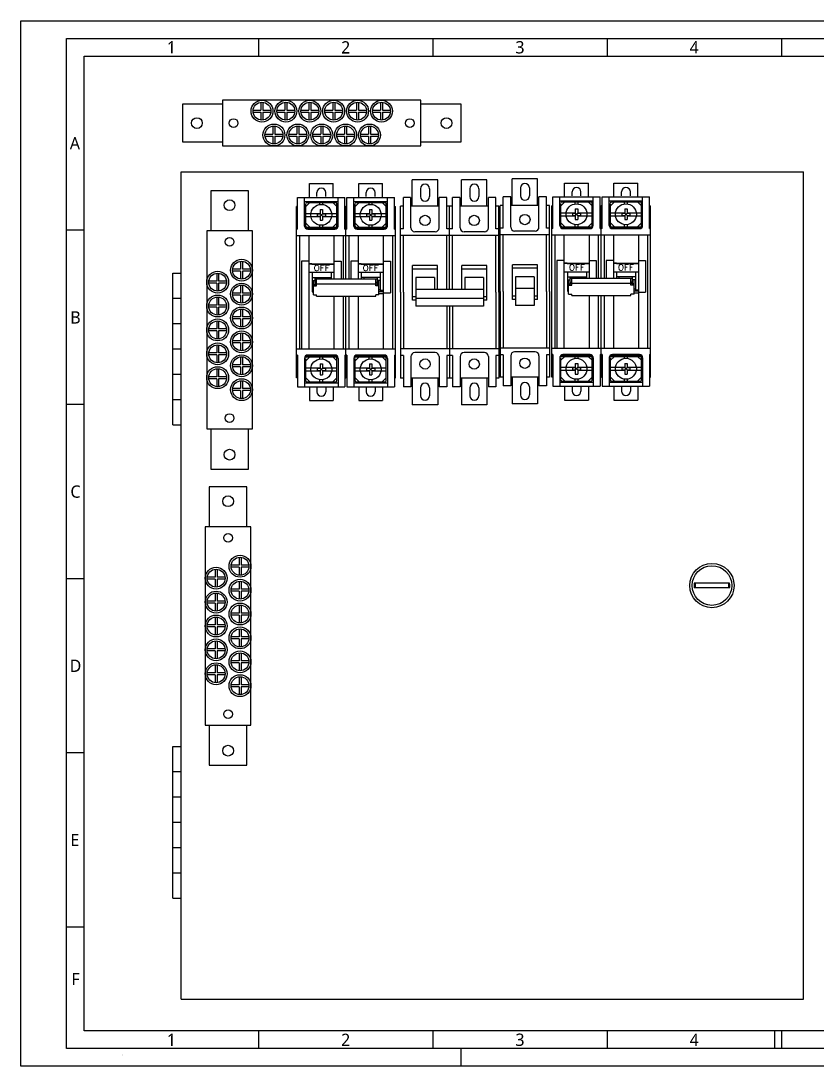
# Model space of a CAD drawing. Header units: millimetres. Extents: x -32 to 711, y -507 to 18.
# Drawn here: x -32 to 368, y -507 to 18 of the extents above; entities that cross this region are included whole.
import ezdxf
from ezdxf.enums import TextEntityAlignment as Align

# ---------------------------------------------------------------- set-up
doc = ezdxf.new("R2010")
doc.units = ezdxf.units.MM
doc.header["$LTSCALE"] = 6
for name, color, linetype in [('035', 5, 'Continuous'), ('2', 2, 'Continuous'), ('3', 3, 'Continuous'), ('4', 4, 'Continuous'), ('6', 6, 'Continuous'), ('PSYMS', 7, 'Continuous'), ('WIRENO', 72, 'Continuous')]:
    doc.layers.add(name, color=color, linetype=linetype)
doc.styles.add('ISO Proportional', font='Microsoft JhengHei.ttf')
doc.styles.add('LMP', font='complex', dxfattribs={"bigfont": 'lmp'})
doc.styles.get("Standard").update_dxf_attribs({"font": 'Microsoft JhengHei.ttf'})
doc.styles.add('WD', font='Microsoft JhengHei.ttf')

# ---------------------------------------------------------------- blocks, each defined once
blk = doc.blocks.new('WD_WNV')
at = {"linetype": 'Continuous', "style": 'WD', "width": 0.8}
blk.add_attdef('WIRENO', text='', height=0.125, dxfattribs=at).set_placement((-0.05, 0), align=Align.MIDDLE_RIGHT)
at = {"style": 'WD', "flags": 1}
for tag, p in [('W01USER', (-0.06, 0.09)), ('W02USER', (-0.06, 0.09)), ('W04USER', (-0.06, 0.07)), ('W03USER', (-0.06, 0.08)), ('W05USER', (-0.06, 0.06)), ('W06USER', (-0.06, 0.05)), ('W07USER', (-0.06, 0.05)), ('W09USER', (-0.06, 0.03)), ('W08USER', (-0.06, 0.04)), ('W10USER', (-0.06, 0.02))]:
    blk.add_attdef(tag, text='', height=0.005, dxfattribs=at).set_placement(p, align=Align.CENTER)
blk = doc.blocks.new('電腦輔助設計實習作業圖框')
at = {"layer": '035'}
for p, q in [((35, 3.54), (35, 0)), ((70, 3.54), (70, 0)), ((105, 3.54), (105, 0)), ((140, 3.54), (140, 0)), ((0, -35), (-3.54, -35)), ((0, -70), (-3.54, -70)), ((0, -105), (-3.54, -105)), ((0, -140), (-3.54, -140)), ((0, -175), (-3.54, -175)), ((35, -195.86), (35, -199.39)), ((70, -195.86), (70, -199.39)), ((105, -195.86), (105, -199.39)), ((138.59, -195.86), (138.59, -199.39)), ((140, -195.86), (140, -199.39)), ((75.66, -202.93), (75.66, -199.39))]:
    blk.add_line(p, q, dxfattribs=at)
for points in [[(-12.73, 7.07), (284.24, 7.07), (284.24, -202.93), (-12.73, -202.93)], [(-3.54, 3.54), (280.71, 3.54), (280.71, -199.39), (-3.54, -199.39)], [(0, 0), (277.17, 0), (277.17, -195.86), (0, -195.86)]]:
    blk.add_lwpolyline(points, close=True, dxfattribs=at)
at = {"layer": 'WIRENO'}
ref = blk.add_blockref('WD_WNV', (8.1, -200.69), dxfattribs=at)
ref.add_attrib('WIRENO', '309B', dxfattribs={"linetype": 'Continuous', "height": 0.125, "style": 'WD', "width": 0.8}).set_placement((8.05, -200.69), align=Align.MIDDLE_RIGHT)
for tag, height, p in [('@科系', 3.54, (195.86, -171.11)), ('@班級', 3.54, (231.21, -171.11)), ('@項目', 3.54, (266.57, -171.11)), ('@姓名', 3.54, (231.21, -178.18)), ('@學號', 2.36, (195.86, -178.18)), ('@日期', 2.36, (266.57, -178.18)), ('@作業', 3.54, (214.79, -188.44)), ('@頁次', 3.54, (259.49, -192.32)), ('@總頁次', 3.54, (273.64, -192.32))]:
    blk.add_attdef(tag, text='', height=height).set_placement(p, align=Align.MIDDLE_CENTER)
at = {"flags": 9}
blk.add_attdef('WD_TB', (-12.73, -202.93), '', height=3.54, dxfattribs=at)
at = {"layer": '035', "style": 'ISO Proportional'}
for s, p in [('1', (17.5, 1.77)), ('2', (52.5, 1.77)), ('3', (87.5, 1.77)), ('4', (122.5, 1.77)), ('A', (-1.88, -17.5)), ('B', (-1.77, -52.5)), ('C', (-1.77, -87.5)), ('D', (-1.77, -122.5)), ('E', (-1.91, -157.5)), ('F', (-1.77, -185.43)), ('1', (17.5, -197.63)), ('2', (52.5, -197.63)), ('3', (87.5, -197.63)), ('4', (122.5, -197.63))]:
    blk.add_text(s, height=2.47, dxfattribs=at).set_placement(p, align=Align.MIDDLE)
blk = doc.blocks.new('85930')
at = {"linetype": 'Continuous'}
for p, q in [((-0.12, 16.18), (12.18, 16.18)), ((-0.12, -0.18), (-0.12, 16.18)), ((12.18, -0.18), (12.18, 16.18)), ((-0.285, 14.18), (-0.12, 14.18)), ((-0.285, 11.18), (-0.285, 14.18)), ((-0.285, 13.68), (-0.12, 13.68)), ((-0.285, 13.18), (-0.12, 13.18)), ((-0.285, 12.68), (-0.12, 12.68)), ((-0.285, 12.18), (-0.12, 12.18)), ((-0.285, 11.68), (-0.12, 11.68)), ((-0.285, 11.18), (-0.12, 11.18)), ((10.72, 8.045), (10.02, 8.045)), ((10.72, 7.955), (10.02, 7.955)), ((-0.285, 4.82), (-0.12, 4.82)), ((-0.285, 1.82), (-0.285, 4.82)), ((-0.285, 4.32), (-0.12, 4.32)), ((-0.285, 3.82), (-0.12, 3.82)), ((-0.285, 3.32), (-0.12, 3.32)), ((-0.285, 2.82), (-0.12, 2.82)), ((-0.285, 2.32), (-0.12, 2.32)), ((-0.285, 1.82), (-0.12, 1.82)), ((-0.12, -0.18), (12.18, -0.18))]:
    blk.add_line(p, q, dxfattribs=at)
for radius in [0.438, 0.392]:
    blk.add_circle((10.37, 8), radius, dxfattribs=at)
for centre, radius, start, end in [((9.716, 8), 0.171, 0, 0.6129), ((10.37, 8), 0.352, 172.6757, 187.3368), ((10.37, 8), 0.333, 172.2467, 187.7666), ((10.37, 8), 0.333, 352.2334, 7.7533), ((10.37, 8), 0.352, 352.6632, 7.3243)]:
    blk.add_arc(centre, radius, start, end, dxfattribs=at)
blk = doc.blocks.new('BHH2P01')
for p, q in [((-79.1, 48.6), (-95, 48.6)), ((-95, 24.8), (-95, 48.6)), ((-4.5, 49.1), (-90.5, 49.1)), ((-90.5, 48.6), (-90.5, 49.1)), ((-79.1, 48.6), (-79.1, 49.1)), ((-76, 24.3), (-76, 49.1)), ((-76, 47.6), (-19, 47.6)), ((-19, 24.3), (-19, 49.1)), ((-15.9, 48.6), (-15.9, 49.1)), ((-15.9, 48.6), (0, 48.6)), ((-4.5, 48.6), (-4.5, 49.1)), ((0, 24.8), (0, 48.6)), ((-80.7, 45.1), (-95, 45.1)), ((-79.6, 28.74), (-79.6, 44.66)), ((-79.1, 29.9), (-79.1, 43.5)), ((-76, 43), (-19, 43)), ((-63.02, 46.6), (-47.18, 46.6)), ((-63.02, 43), (-63.02, 46.6)), ((-61.72, 32), (-61.72, 43)), ((-61.52, 32), (-61.52, 43)), ((-47.82, 40.85), (-47.82, 43)), ((-47.18, 43), (-47.18, 46.6)), ((-46.83, 40.85), (-46.83, 43)), ((-15.9, 43.5), (-15.9, 29.9)), ((-15.4, 43.9), (-15.4, 29.5)), ((-14.2, 45.1), (0, 45.1)), ((-61.72, 32), (-61.72, 30.4)), ((-61.52, 32), (-61.52, 30.4)), ((-80.7, 28.3), (-95, 28.3)), ((-76, 30.4), (-54.14, 30.4)), ((-63.02, 30.4), (-63.02, 26.8)), ((-63.02, 26.8), (-54.14, 26.8)), ((-45.46, 30.4), (-19, 30.4)), ((-14.3, 28.3), (0, 28.3)), ((-79.1, 24.8), (-95, 24.8)), ((-79.1, 23.8), (-95, 23.8)), ((-95, 0), (-95, 23.8)), ((-90.5, 24.8), (-90.5, 24.3)), ((-54.14, 24.3), (-90.5, 24.3)), ((-90.5, 23.8), (-90.5, 24.3)), ((-79.1, 24.8), (-79.1, 24.3)), ((-79.1, 23.8), (-79.1, 24.3)), ((-76, 25.8), (-54.14, 25.8)), ((-76, -0.5), (-76, 24.3)), ((-76, 22.8), (-54.14, 22.8)), ((-63.02, 21.8), (-54.14, 21.8)), ((-63.02, 18.2), (-63.02, 21.8)), ((-45.46, 25.8), (-19, 25.8)), ((-4.5, 24.3), (-45.46, 24.3)), ((-45.46, 22.8), (-19, 22.8)), ((-19, -0.5), (-19, 24.3)), ((-15.9, 24.8), (0, 24.8)), ((-15.9, 24.8), (-15.9, 24.3)), ((-15.9, 23.8), (-15.9, 24.3)), ((-15.9, 23.8), (0, 23.8)), ((-4.5, 24.8), (-4.5, 24.3)), ((-4.5, 23.8), (-4.5, 24.3)), ((0, 0), (0, 23.8)), ((-80.7, 20.3), (-95, 20.3)), ((-79.6, 3.94), (-79.6, 19.86)), ((-79.1, 5.1), (-79.1, 18.7)), ((-76, 18.2), (-54.14, 18.2)), ((-61.72, 7.2), (-61.72, 18.2)), ((-61.52, 7.2), (-61.52, 18.2)), ((-45.46, 18.2), (-19, 18.2)), ((-15.9, 18.7), (-15.9, 5.1)), ((-15.4, 19.1), (-15.4, 4.7)), ((-14.2, 20.3), (0, 20.3)), ((-76, 5.6), (-19, 5.6)), ((-63.02, 5.6), (-63.02, 2)), ((-61.72, 7.2), (-61.72, 5.6)), ((-61.52, 7.2), (-61.52, 5.6)), ((-80.7, 3.5), (-95, 3.5)), ((-79.1, 0), (-95, 0)), ((-90.5, 0), (-90.5, -0.5)), ((-79.1, 0), (-79.1, -0.5)), ((-76, 1), (-19, 1)), ((-63.02, 2), (-19, 2)), ((-15.9, 0), (0, 0)), ((-15.9, 0), (-15.9, -0.5)), ((-14.3, 3.5), (0, 3.5)), ((-4.5, 0), (-4.5, -0.5)), ((-4.5, -0.5), (-90.5, -0.5))]:
    blk.add_line(p, q)
for centre, radius, start, end in [((-80.7, 43.5), 1.6, 360, 90), ((-14.3, 43.5), 1.6, 90, 180), ((-14.2, 43.9), 1.2, 90, 180), ((-80.7, 29.9), 1.6, 270, 0), ((-14.3, 29.9), 1.6, 180, 270), ((-14.2, 29.5), 1.2, 180, 270), ((-80.7, 18.7), 1.6, 360, 90), ((-14.3, 18.7), 1.6, 90, 180), ((-14.2, 19.1), 1.2, 90, 180), ((-80.7, 5.1), 1.6, 270, 0), ((-14.3, 5.1), 1.6, 180, 270), ((-14.2, 4.7), 1.2, 180, 270)]:
    blk.add_arc(centre, radius, start, end)
at = {"layer": '2'}
for p, q in [((-57.46, 30.4), (-57.46, 43)), ((-48.43, 41.5), (-48.43, 43.05)), ((-57.46, 41.5), (-47.82, 41.5)), ((-54.8, 41.5), (-54.8, 31.9)), ((-54.14, 40.05), (-54.8, 40.05)), ((-53.39, 41.5), (-53.39, 40.05)), ((-53.32, 41.5), (-53.32, 40.05)), ((-48.62, 41.5), (-48.62, 40.85)), ((-57.46, 31.9), (-54.14, 31.9)), ((-54.14, 33.35), (-54.8, 33.35)), ((-57.46, 5.8), (-57.46, 18.4)), ((-57.46, 16.9), (-54.14, 16.9)), ((-54.8, 7.3), (-54.8, 16.9)), ((-54.14, 15.45), (-54.8, 15.45)), ((-57.46, 7.3), (-47.72, 7.3)), ((-54.14, 8.75), (-54.8, 8.75)), ((-53.39, 7.3), (-53.39, 8.75)), ((-53.32, 7.3), (-53.32, 8.75)), ((-48.62, 7.3), (-48.62, 7.95)), ((-47.72, 7.3), (-47.72, 7.95))]:
    blk.add_line(p, q, dxfattribs=at)
at = {"layer": '4'}
for p, q in [((-93, 28.3), (-93, 45.1)), ((-2, 28.3), (-2, 45.1)), ((-54.14, 8.75), (-54.14, 40.05)), ((-50.63, 40.05), (-54.14, 40.05)), ((-50.63, 39.25), (-54.14, 39.25)), ((-46.21, 40.85), (-53.32, 40.85)), ((-52.27, 40.05), (-52.27, 39.25)), ((-51.66, 9.55), (-51.66, 39.25)), ((-51.52, 40.05), (-51.52, 39.25)), ((-51.35, 40.85), (-51.35, 40.05)), ((-51.07, 40.85), (-51.07, 40.05)), ((-50.63, 40.85), (-50.63, 39.25)), ((-46.21, 40.85), (-46.21, 39.25)), ((-45.46, 39.25), (-46.21, 39.25)), ((-45.46, 9.55), (-45.46, 39.25)), ((-93, 3.5), (-93, 20.3)), ((-2, 3.5), (-2, 20.3)), ((-50.63, 9.55), (-54.14, 9.55)), ((-50.63, 8.75), (-54.14, 8.75)), ((-46.21, 7.95), (-53.32, 7.95)), ((-52.27, 8.75), (-52.27, 9.55)), ((-51.52, 8.75), (-51.52, 9.55)), ((-51.35, 7.95), (-51.35, 8.75)), ((-51.07, 7.95), (-51.07, 8.75)), ((-50.63, 7.95), (-50.63, 9.55)), ((-45.46, 9.55), (-46.21, 9.55)), ((-46.21, 7.95), (-46.21, 9.55))]:
    blk.add_line(p, q, dxfattribs=at)
at = {"layer": '6'}
for p, q in [((-90.55, 44.5), (-92.55, 42.5)), ((-92.55, 29.4), (-92.55, 44)), ((-80.55, 44.5), (-92.05, 44.5)), ((-87.05, 37.2), (-87.05, 44.5)), ((-85.55, 37.2), (-85.55, 44.5)), ((-82.05, 44.5), (-80.05, 42.5)), ((-80.05, 29.4), (-80.05, 44)), ((-12.95, 44.5), (-14.95, 42.5)), ((-14.95, 29.4), (-14.95, 44)), ((-2.95, 44.5), (-14.45, 44.5)), ((-9.45, 37.2), (-9.45, 44.5)), ((-7.95, 37.2), (-7.95, 44.5)), ((-4.45, 44.5), (-2.45, 42.5)), ((-2.45, 29.4), (-2.45, 44)), ((-91.5, 37.45), (-92.55, 37.45)), ((-89, 36.1), (-89, 37.3)), ((-89, 37.3), (-86.9, 37.3)), ((-86.9, 37.3), (-86.9, 38.74)), ((-86.9, 38.74), (-85.7, 38.74)), ((-86.9, 36.1), (-85.7, 37.3)), ((-86.9, 37.3), (-85.7, 36.1)), ((-85.7, 37.3), (-85.7, 38.74)), ((-85.7, 37.3), (-83.6, 37.3)), ((-83.6, 36.1), (-83.6, 37.3)), ((-80.05, 37.45), (-81.1, 37.45)), ((-13.9, 37.45), (-14.95, 37.45)), ((-11.4, 37.3), (-9.3, 37.3)), ((-11.4, 36.1), (-11.4, 37.3)), ((-9.3, 38.74), (-8.1, 38.74)), ((-9.3, 37.3), (-9.3, 38.74)), ((-9.3, 37.3), (-8.1, 36.1)), ((-9.3, 36.1), (-8.1, 37.3)), ((-8.1, 37.3), (-8.1, 38.74)), ((-8.1, 37.3), (-6, 37.3)), ((-6, 36.1), (-6, 37.3)), ((-2.45, 37.45), (-3.5, 37.45)), ((-91.5, 35.95), (-92.55, 35.95)), ((-89, 36.1), (-86.9, 36.1)), ((-87.05, 28.9), (-87.05, 36.2)), ((-86.9, 34.66), (-86.9, 36.1)), ((-86.9, 34.66), (-85.7, 34.66)), ((-85.7, 36.1), (-83.6, 36.1)), ((-85.7, 34.66), (-85.7, 36.1)), ((-85.55, 30.81), (-85.55, 36.2)), ((-80.05, 35.95), (-81.1, 35.95)), ((-13.9, 35.95), (-14.95, 35.95)), ((-11.4, 36.1), (-9.3, 36.1)), ((-9.45, 28.9), (-9.45, 36.2)), ((-9.3, 34.66), (-9.3, 36.1)), ((-9.3, 34.66), (-8.1, 34.66)), ((-8.1, 34.66), (-8.1, 36.1)), ((-8.1, 36.1), (-6, 36.1)), ((-7.95, 30.81), (-7.95, 36.2)), ((-2.45, 35.95), (-3.5, 35.95)), ((-92.55, 30.9), (-90.55, 28.9)), ((-80.55, 28.9), (-91.77, 28.9)), ((-85.55, 28.9), (-85.55, 30.81)), ((-80.05, 30.9), (-82.05, 28.9)), ((-14.95, 30.9), (-12.95, 28.9)), ((-2.95, 28.9), (-14.17, 28.9)), ((-7.95, 28.9), (-7.95, 30.81)), ((-2.45, 30.9), (-4.45, 28.9)), ((-90.55, 19.7), (-92.55, 17.7)), ((-92.55, 4.6), (-92.55, 19.2)), ((-80.55, 19.7), (-92.05, 19.7)), ((-87.05, 12.4), (-87.05, 19.7)), ((-85.55, 12.4), (-85.55, 19.7)), ((-82.05, 19.7), (-80.05, 17.7)), ((-80.05, 4.6), (-80.05, 19.2)), ((-12.95, 19.7), (-14.95, 17.7)), ((-14.95, 4.6), (-14.95, 19.2)), ((-2.95, 19.7), (-14.45, 19.7)), ((-9.45, 12.4), (-9.45, 19.7)), ((-7.95, 12.4), (-7.95, 19.7)), ((-4.45, 19.7), (-2.45, 17.7)), ((-2.45, 4.6), (-2.45, 19.2)), ((-91.5, 12.65), (-92.55, 12.65)), ((-91.5, 11.15), (-92.55, 11.15)), ((-89, 11.3), (-89, 12.5)), ((-89, 12.5), (-86.9, 12.5)), ((-89, 11.3), (-86.9, 11.3)), ((-87.05, 4.1), (-87.05, 11.4)), ((-86.9, 12.5), (-86.9, 13.94)), ((-86.9, 13.94), (-85.7, 13.94)), ((-86.9, 11.3), (-85.7, 12.5)), ((-86.9, 12.5), (-85.7, 11.3)), ((-86.9, 9.86), (-86.9, 11.3)), ((-85.7, 12.5), (-85.7, 13.94)), ((-85.7, 12.5), (-83.6, 12.5)), ((-85.7, 11.3), (-83.6, 11.3)), ((-85.7, 9.86), (-85.7, 11.3)), ((-85.55, 6.01), (-85.55, 11.4)), ((-83.6, 11.3), (-83.6, 12.5)), ((-80.05, 12.65), (-81.1, 12.65)), ((-80.05, 11.15), (-81.1, 11.15)), ((-13.9, 12.65), (-14.95, 12.65)), ((-13.9, 11.15), (-14.95, 11.15)), ((-11.4, 11.3), (-11.4, 12.5)), ((-11.4, 12.5), (-9.3, 12.5)), ((-11.4, 11.3), (-9.3, 11.3)), ((-9.45, 4.1), (-9.45, 11.4)), ((-9.3, 13.94), (-8.1, 13.94)), ((-9.3, 12.5), (-9.3, 13.94)), ((-9.3, 12.5), (-8.1, 11.3)), ((-9.3, 11.3), (-8.1, 12.5)), ((-9.3, 9.86), (-9.3, 11.3)), ((-8.1, 12.5), (-8.1, 13.94)), ((-8.1, 12.5), (-6, 12.5)), ((-8.1, 11.3), (-6, 11.3)), ((-8.1, 9.86), (-8.1, 11.3)), ((-7.95, 6.01), (-7.95, 11.4)), ((-6, 11.3), (-6, 12.5)), ((-2.45, 12.65), (-3.5, 12.65)), ((-2.45, 11.15), (-3.5, 11.15)), ((-92.55, 6.1), (-90.55, 4.1)), ((-86.9, 9.86), (-85.7, 9.86)), ((-85.55, 4.1), (-85.55, 6.01)), ((-80.05, 6.1), (-82.05, 4.1)), ((-14.95, 6.1), (-12.95, 4.1)), ((-9.3, 9.86), (-8.1, 9.86)), ((-7.95, 4.1), (-7.95, 6.01)), ((-2.45, 6.1), (-4.45, 4.1)), ((-80.55, 4.1), (-91.77, 4.1)), ((-2.95, 4.1), (-14.17, 4.1))]:
    blk.add_line(p, q, dxfattribs=at)
for centre in [(-86.3, 36.7), (-8.7, 36.7), (-86.3, 11.9), (-8.7, 11.9)]:
    blk.add_circle(centre, 5.25, dxfattribs=at)
for centre, start, end in [((-92.05, 44), 90, 180), ((-80.55, 44), 0, 90), ((-14.45, 44), 90, 180), ((-2.95, 44), 0, 90), ((-92.05, 29.4), 180, 270), ((-80.55, 29.4), 270, 360), ((-14.45, 29.4), 180, 270), ((-2.95, 29.4), 270, 360), ((-92.05, 19.2), 90, 180), ((-80.55, 19.2), 0, 90), ((-14.45, 19.2), 90, 180), ((-2.95, 19.2), 0, 90), ((-92.05, 4.6), 180, 270), ((-80.55, 4.6), 270, 360), ((-14.45, 4.6), 180, 270), ((-2.95, 4.6), 270, 360)]:
    blk.add_arc(centre, 0.5, start, end, dxfattribs=at)
at = {"layer": '2', "style": 'LMP'}
for p, p2 in [((-58.14, 32.7), (-58.14, 40.7)), ((-58.14, 8.1), (-58.14, 16.1))]:
    blk.add_text('OFF', height=2.897, rotation=90, dxfattribs=at).set_placement(p, p2, align=Align.ALIGNED)

msp = doc.modelspace()

# ---------------------------------------------------------------- linework, layer by layer
for p, q in [((88.72, -23.17), (88.72, -27.14)), ((89.72, -23.17), (89.72, -27.14)), ((100.72, -23.17), (100.72, -27.14)), ((101.72, -23.17), (101.72, -27.14)), ((112.72, -23.17), (112.72, -27.14)), ((113.72, -23.17), (113.72, -27.14)), ((124.72, -23.17), (124.72, -27.14)), ((125.72, -23.17), (125.72, -27.14)), ((136.72, -23.17), (136.72, -27.14)), ((137.72, -23.17), (137.72, -27.14)), ((148.72, -23.17), (148.72, -27.14)), ((149.72, -23.17), (149.72, -27.14)), ((84.75, -27.14), (88.72, -27.14)), ((84.75, -28.14), (88.72, -28.14)), ((88.72, -28.14), (88.72, -32.11)), ((89.72, -27.14), (93.7, -27.14)), ((89.72, -28.14), (93.7, -28.14)), ((89.72, -28.14), (89.72, -32.11)), ((96.75, -27.14), (100.72, -27.14)), ((96.75, -28.14), (100.72, -28.14)), ((100.72, -28.14), (100.72, -32.11)), ((101.72, -27.14), (105.7, -27.14)), ((101.72, -28.14), (105.7, -28.14)), ((101.72, -28.14), (101.72, -32.11)), ((108.75, -27.14), (112.72, -27.14)), ((108.75, -28.14), (112.72, -28.14)), ((112.72, -28.14), (112.72, -32.11)), ((113.72, -27.14), (117.7, -27.14)), ((113.72, -28.14), (117.7, -28.14)), ((113.72, -28.14), (113.72, -32.11)), ((120.75, -27.14), (124.72, -27.14)), ((120.75, -28.14), (124.72, -28.14)), ((124.72, -28.14), (124.72, -32.11)), ((125.72, -27.14), (129.7, -27.14)), ((125.72, -28.14), (129.7, -28.14)), ((125.72, -28.14), (125.72, -32.11)), ((132.75, -27.14), (136.72, -27.14)), ((132.75, -28.14), (136.72, -28.14)), ((136.72, -28.14), (136.72, -32.11)), ((137.72, -27.14), (141.7, -27.14)), ((137.72, -28.14), (141.7, -28.14)), ((137.72, -28.14), (137.72, -32.11)), ((144.75, -27.14), (148.72, -27.14)), ((144.75, -28.14), (148.72, -28.14)), ((148.72, -28.14), (148.72, -32.11)), ((149.72, -27.14), (153.7, -27.14)), ((149.72, -28.14), (153.7, -28.14)), ((149.72, -28.14), (149.72, -32.11)), ((94.72, -35.17), (94.72, -39.14)), ((95.72, -35.17), (95.72, -39.14)), ((106.72, -35.17), (106.72, -39.14)), ((107.72, -35.17), (107.72, -39.14)), ((118.72, -35.17), (118.72, -39.14)), ((119.72, -35.17), (119.72, -39.14)), ((130.72, -35.17), (130.72, -39.14)), ((131.72, -35.17), (131.72, -39.14)), ((142.72, -35.17), (142.72, -39.14)), ((143.72, -35.17), (143.72, -39.14)), ((90.75, -39.14), (94.72, -39.14)), ((90.75, -40.14), (94.72, -40.14)), ((94.72, -40.14), (94.72, -44.11)), ((95.72, -39.14), (99.7, -39.14)), ((95.72, -40.14), (99.7, -40.14)), ((95.72, -40.14), (95.72, -44.11)), ((102.75, -39.14), (106.72, -39.14)), ((102.75, -40.14), (106.72, -40.14)), ((106.72, -40.14), (106.72, -44.11)), ((107.72, -39.14), (111.7, -39.14)), ((107.72, -40.14), (111.7, -40.14)), ((107.72, -40.14), (107.72, -44.11)), ((114.75, -39.14), (118.72, -39.14)), ((114.75, -40.14), (118.72, -40.14)), ((118.72, -40.14), (118.72, -44.11)), ((119.72, -39.14), (123.7, -39.14)), ((119.72, -40.14), (123.7, -40.14)), ((119.72, -40.14), (119.72, -44.11)), ((126.75, -39.14), (130.72, -39.14)), ((126.75, -40.14), (130.72, -40.14)), ((130.72, -40.14), (130.72, -44.11)), ((131.72, -39.14), (135.7, -39.14)), ((131.72, -40.14), (135.7, -40.14)), ((131.72, -40.14), (131.72, -44.11)), ((138.75, -39.14), (142.72, -39.14)), ((138.75, -40.14), (142.72, -40.14)), ((142.72, -40.14), (142.72, -44.11)), ((143.72, -39.14), (147.7, -39.14)), ((143.72, -40.14), (147.7, -40.14)), ((143.72, -40.14), (143.72, -44.11)), ((160.22, -86.8), (160.22, -71.1)), ((163.85, -71.1), (160.22, -71.1)), ((163.97, -86.28), (163.97, -71.1)), ((178.17, -86.28), (178.17, -71.1)), ((181.97, -71.1), (178.17, -71.1)), ((181.97, -86.8), (181.97, -71.1)), ((188.57, -71.1), (184.93, -71.1)), ((184.93, -86.8), (184.93, -71.1)), ((188.69, -86.28), (188.69, -71.1)), ((202.88, -86.28), (202.88, -71.1)), ((206.68, -71.1), (202.88, -71.1)), ((206.68, -86.8), (206.68, -71.1)), ((214.1, -70.7), (210.35, -70.7)), ((210.35, -86.4), (210.35, -70.7)), ((214.1, -85.88), (214.1, -70.7)), ((232.1, -70.7), (228.3, -70.7)), ((228.3, -85.88), (228.3, -70.7)), ((232.1, -86.4), (232.1, -70.7)), ((158.73, -118.6), (158.73, -75.45)), ((160.22, -75.45), (158.73, -75.45)), ((158.73, -118.6), (158.73, -76.44)), ((158.73, -118.6), (158.73, -76.44)), ((164.71, -75.45), (163.97, -75.45)), ((177.43, -75.45), (164.71, -75.45)), ((178.17, -75.45), (177.43, -75.45)), ((183.45, -75.45), (182.03, -75.45)), ((183.45, -117.22), (183.45, -75.45)), ((183.45, -117.22), (183.45, -75.45)), ((184.93, -75.45), (183.45, -75.45)), ((183.45, -117.22), (183.45, -76.44)), ((189.43, -75.45), (188.69, -75.45)), ((202.14, -75.45), (189.43, -75.45)), ((202.88, -75.45), (202.14, -75.45)), ((208.16, -75.45), (206.75, -75.45)), ((208.16, -118.6), (208.16, -75.45)), ((208.16, -118.6), (208.16, -76.44)), ((208.87, -130.67), (208.87, -75.05)), ((210.35, -75.05), (208.87, -75.05)), ((214.84, -75.05), (214.1, -75.05)), ((227.56, -75.05), (214.84, -75.05)), ((228.3, -75.05), (227.56, -75.05)), ((233.58, -75.05), (232.17, -75.05)), ((233.58, -118.2), (233.58, -75.05)), ((176.19, -88.25), (165.95, -88.25)), ((200.91, -88.25), (190.66, -88.25)), ((208.87, -130.67), (208.87, -88.51)), ((226.32, -87.86), (216.08, -87.86)), ((160.22, -118.6), (160.22, -90.1)), ((181.97, -117.22), (181.97, -90.1)), ((184.93, -117.22), (184.93, -90.1)), ((206.68, -118.6), (206.68, -90.1)), ((210.35, -118.2), (210.35, -89.7)), ((232.1, -118.2), (232.1, -89.7)), ((78.47, -103.08), (78.47, -107.05)), ((79.47, -103.08), (79.47, -107.05)), ((214.95, -122.26), (214.95, -104.86)), ((227.5, -104.86), (214.95, -104.86)), ((227.5, -122.26), (227.5, -104.86)), ((66.47, -109.08), (66.47, -113.05)), ((67.47, -109.08), (67.47, -113.05)), ((78.47, -107.05), (74.5, -107.05)), ((78.47, -108.05), (74.5, -108.05)), ((78.47, -108.05), (78.47, -112.02)), ((83.44, -107.05), (79.47, -107.05)), ((79.47, -108.05), (79.47, -112.02)), ((83.44, -108.05), (79.47, -108.05)), ((177.37, -105.26), (164.81, -105.26)), ((164.81, -122.65), (164.81, -105.26)), ((177.37, -106.99), (164.81, -106.99)), ((177.37, -117.22), (177.37, -105.26)), ((189.53, -117.22), (189.53, -105.26)), ((202.08, -105.26), (189.53, -105.26)), ((202.08, -106.99), (189.53, -106.99)), ((202.08, -122.65), (202.08, -105.26)), ((227.5, -106.59), (214.95, -106.59)), ((66.47, -113.05), (62.5, -113.05)), ((66.47, -114.05), (62.5, -114.05)), ((66.47, -114.05), (66.47, -118.02)), ((71.44, -113.05), (67.47, -113.05)), ((67.47, -114.05), (67.47, -118.02)), ((71.44, -114.05), (67.47, -114.05)), ((78.47, -115.08), (78.47, -119.05)), ((79.47, -115.08), (79.47, -119.05)), ((175.79, -111.29), (166.4, -111.29)), ((166.4, -111.29), (166.4, -125.62)), ((175.79, -111.29), (175.79, -117.22)), ((191.11, -111.29), (191.11, -117.22)), ((200.5, -111.29), (191.11, -111.29)), ((200.5, -111.29), (200.5, -125.62)), ((216.53, -110.89), (216.53, -125.22)), ((225.92, -110.89), (216.53, -110.89)), ((225.92, -110.89), (225.92, -125.22)), ((78.47, -119.05), (74.5, -119.05)), ((78.47, -120.05), (74.5, -120.05)), ((78.47, -120.05), (78.47, -124.02)), ((83.44, -119.05), (79.47, -119.05)), ((79.47, -120.05), (79.47, -124.02)), ((83.44, -120.05), (79.47, -120.05)), ((158.73, -118.6), (158.73, -161.75)), ((158.73, -118.6), (158.73, -160.76)), ((158.73, -118.6), (158.73, -161.75)), ((160.22, -118.6), (160.22, -147.1)), ((191.11, -117.22), (166.4, -117.22)), ((200.5, -117.22), (191.11, -117.22)), ((206.68, -118.6), (206.68, -147.1)), ((208.16, -118.6), (208.16, -161.75)), ((208.16, -118.6), (208.16, -160.76)), ((208.87, -118.2), (208.87, -161.35)), ((210.35, -118.2), (210.35, -146.7)), ((216.53, -120.53), (214.95, -120.53)), ((225.92, -116.82), (216.53, -116.82)), ((227.5, -120.53), (225.92, -120.53)), ((232.1, -118.2), (232.1, -146.7)), ((233.58, -118.2), (233.58, -161.35)), ((66.47, -125.05), (62.5, -125.05)), ((66.47, -121.08), (66.47, -125.05)), ((67.47, -121.08), (67.47, -125.05)), ((71.44, -125.05), (67.47, -125.05)), ((166.4, -120.92), (164.81, -120.92)), ((166.4, -122.65), (164.81, -122.65)), ((191.11, -125.62), (166.4, -125.62)), ((181.97, -125.62), (181.97, -147.1)), ((183.45, -125.62), (183.45, -160.76)), ((183.45, -125.62), (183.45, -160.76)), ((183.45, -125.62), (183.45, -161.75)), ((184.93, -125.62), (184.93, -147.1)), ((200.5, -125.62), (191.11, -125.62)), ((202.08, -120.92), (200.5, -120.92)), ((202.08, -122.65), (200.5, -122.65)), ((216.53, -122.26), (214.95, -122.26)), ((225.92, -125.22), (216.53, -125.22)), ((227.5, -122.26), (225.92, -122.26)), ((66.47, -126.05), (62.5, -126.05)), ((66.47, -126.05), (66.47, -130.02)), ((67.47, -126.05), (67.47, -130.02)), ((71.44, -126.05), (67.47, -126.05)), ((78.47, -131.05), (74.5, -131.05)), ((78.47, -127.08), (78.47, -131.05)), ((79.47, -127.08), (79.47, -131.05)), ((83.44, -131.05), (79.47, -131.05)), ((208.87, -130.67), (208.87, -161.35)), ((66.47, -133.08), (66.47, -137.05)), ((67.47, -133.08), (67.47, -137.05)), ((78.47, -132.05), (74.5, -132.05)), ((78.47, -132.05), (78.47, -136.02)), ((79.47, -132.05), (79.47, -136.02)), ((83.44, -132.05), (79.47, -132.05)), ((66.47, -137.05), (62.5, -137.05)), ((66.47, -138.05), (62.5, -138.05)), ((66.47, -138.05), (66.47, -142.02)), ((71.44, -137.05), (67.47, -137.05)), ((67.47, -138.05), (67.47, -142.02)), ((71.44, -138.05), (67.47, -138.05)), ((78.47, -139.08), (78.47, -143.05)), ((79.47, -139.08), (79.47, -143.05)), ((66.47, -145.08), (66.47, -149.05)), ((67.47, -145.08), (67.47, -149.05)), ((78.47, -143.05), (74.5, -143.05)), ((78.47, -144.05), (74.5, -144.05)), ((78.47, -144.05), (78.47, -148.02)), ((83.44, -143.05), (79.47, -143.05)), ((79.47, -144.05), (79.47, -148.02)), ((83.44, -144.05), (79.47, -144.05)), ((66.47, -149.05), (62.5, -149.05)), ((66.47, -150.05), (62.5, -150.05)), ((66.47, -150.05), (66.47, -154.02)), ((71.44, -149.05), (67.47, -149.05)), ((67.47, -150.05), (67.47, -154.02)), ((71.44, -150.05), (67.47, -150.05)), ((78.47, -151.08), (78.47, -155.05)), ((79.47, -151.08), (79.47, -155.05)), ((160.22, -150.4), (160.22, -166.1)), ((163.97, -150.93), (163.97, -166.1)), ((176.19, -148.95), (165.95, -148.95)), ((178.17, -150.93), (178.17, -166.1)), ((181.97, -150.4), (181.97, -166.1)), ((184.93, -150.4), (184.93, -166.1)), ((188.69, -150.93), (188.69, -166.1)), ((200.91, -148.95), (190.66, -148.95)), ((202.88, -150.93), (202.88, -166.1)), ((206.68, -150.4), (206.68, -166.1)), ((210.35, -150), (210.35, -165.7)), ((214.1, -150.53), (214.1, -165.7)), ((226.32, -148.55), (216.08, -148.55)), ((228.3, -150.53), (228.3, -165.7)), ((232.1, -150), (232.1, -165.7)), ((66.47, -157.08), (66.47, -161.05)), ((67.47, -157.08), (67.47, -161.05)), ((78.47, -155.05), (74.5, -155.05)), ((78.47, -156.05), (74.5, -156.05)), ((78.47, -156.05), (78.47, -160.02)), ((83.44, -155.05), (79.47, -155.05)), ((79.47, -156.05), (79.47, -160.02)), ((83.44, -156.05), (79.47, -156.05)), ((66.47, -161.05), (62.5, -161.05)), ((66.47, -162.05), (62.5, -162.05)), ((66.47, -162.05), (66.47, -166.02)), ((71.44, -161.05), (67.47, -161.05)), ((67.47, -162.05), (67.47, -166.02)), ((71.44, -162.05), (67.47, -162.05)), ((160.22, -161.75), (158.73, -161.75)), ((164.71, -161.75), (163.97, -161.75)), ((177.43, -161.75), (164.71, -161.75)), ((178.17, -161.75), (177.43, -161.75)), ((183.45, -161.75), (182.03, -161.75)), ((184.93, -161.75), (183.45, -161.75)), ((189.43, -161.75), (188.69, -161.75)), ((202.14, -161.75), (189.43, -161.75)), ((202.88, -161.75), (202.14, -161.75)), ((208.16, -161.75), (206.75, -161.75)), ((210.35, -161.35), (208.87, -161.35)), ((214.84, -161.35), (214.1, -161.35)), ((227.56, -161.35), (214.84, -161.35)), ((228.3, -161.35), (227.56, -161.35)), ((233.58, -161.35), (232.17, -161.35)), ((78.47, -167.05), (74.5, -167.05)), ((78.47, -163.08), (78.47, -167.05)), ((79.47, -163.08), (79.47, -167.05)), ((83.44, -167.05), (79.47, -167.05)), ((163.97, -166.1), (160.22, -166.1)), ((181.97, -166.1), (178.17, -166.1)), ((188.69, -166.1), (184.93, -166.1)), ((206.68, -166.1), (202.88, -166.1)), ((214.1, -165.7), (210.35, -165.7)), ((232.1, -165.7), (228.3, -165.7)), ((78.47, -168.05), (74.5, -168.05)), ((78.47, -168.05), (78.47, -172.02)), ((79.47, -168.05), (79.47, -172.02)), ((83.44, -168.05), (79.47, -168.05)), ((77.69, -251.78), (77.69, -255.75)), ((78.69, -251.78), (78.69, -255.75)), ((77.69, -255.75), (73.72, -255.75)), ((77.69, -256.75), (73.72, -256.75)), ((77.69, -256.75), (77.69, -260.73)), ((82.66, -255.75), (78.69, -255.75)), ((78.69, -256.75), (78.69, -260.73)), ((82.66, -256.75), (78.69, -256.75)), ((65.69, -261.75), (61.72, -261.75)), ((65.69, -257.78), (65.69, -261.75)), ((66.69, -257.78), (66.69, -261.75)), ((70.66, -261.75), (66.69, -261.75)), ((65.69, -262.75), (61.72, -262.75)), ((65.69, -262.75), (65.69, -266.73)), ((66.69, -262.75), (66.69, -266.73)), ((70.66, -262.75), (66.69, -262.75)), ((77.69, -263.78), (77.69, -267.75)), ((78.69, -263.78), (78.69, -267.75)), ((65.69, -269.78), (65.69, -273.75)), ((66.69, -269.78), (66.69, -273.75)), ((77.69, -267.75), (73.72, -267.75)), ((77.69, -268.75), (73.72, -268.75)), ((77.69, -268.75), (77.69, -272.73)), ((82.66, -267.75), (78.69, -267.75)), ((78.69, -268.75), (78.69, -272.73)), ((82.66, -268.75), (78.69, -268.75)), ((65.69, -273.75), (61.72, -273.75)), ((65.69, -274.75), (61.72, -274.75)), ((65.69, -274.75), (65.69, -278.73)), ((70.66, -273.75), (66.69, -273.75)), ((66.69, -274.75), (66.69, -278.73)), ((70.66, -274.75), (66.69, -274.75)), ((77.69, -275.78), (77.69, -279.75)), ((78.69, -275.78), (78.69, -279.75)), ((65.69, -281.78), (65.69, -285.75)), ((66.69, -281.78), (66.69, -285.75)), ((77.69, -279.75), (73.72, -279.75)), ((77.69, -280.75), (73.72, -280.75)), ((77.69, -280.75), (77.69, -284.73)), ((82.66, -279.75), (78.69, -279.75)), ((78.69, -280.75), (78.69, -284.73)), ((82.66, -280.75), (78.69, -280.75)), ((65.69, -285.75), (61.72, -285.75)), ((65.69, -286.75), (61.72, -286.75)), ((65.69, -286.75), (65.69, -290.73)), ((70.66, -285.75), (66.69, -285.75)), ((66.69, -286.75), (66.69, -290.73)), ((70.66, -286.75), (66.69, -286.75)), ((77.69, -287.78), (77.69, -291.75)), ((78.69, -287.78), (78.69, -291.75)), ((65.69, -293.78), (65.69, -297.75)), ((66.69, -293.78), (66.69, -297.75)), ((77.69, -291.75), (73.72, -291.75)), ((77.69, -292.75), (73.72, -292.75)), ((77.69, -292.75), (77.69, -296.73)), ((82.66, -291.75), (78.69, -291.75)), ((78.69, -292.75), (78.69, -296.73)), ((82.66, -292.75), (78.69, -292.75)), ((65.69, -297.75), (61.72, -297.75)), ((65.69, -298.75), (61.72, -298.75)), ((65.69, -298.75), (65.69, -302.73)), ((70.66, -297.75), (66.69, -297.75)), ((66.69, -298.75), (66.69, -302.73)), ((70.66, -298.75), (66.69, -298.75)), ((77.69, -303.75), (73.72, -303.75)), ((77.69, -299.78), (77.69, -303.75)), ((78.69, -299.78), (78.69, -303.75)), ((82.66, -303.75), (78.69, -303.75)), ((65.69, -305.78), (65.69, -309.75)), ((66.69, -305.78), (66.69, -309.75)), ((77.69, -304.75), (73.72, -304.75)), ((77.69, -304.75), (77.69, -308.73)), ((78.69, -304.75), (78.69, -308.73)), ((82.66, -304.75), (78.69, -304.75)), ((65.69, -309.75), (61.72, -309.75)), ((65.69, -310.75), (61.72, -310.75)), ((65.69, -310.75), (65.69, -314.73)), ((70.66, -309.75), (66.69, -309.75)), ((66.69, -310.75), (66.69, -314.73)), ((70.66, -310.75), (66.69, -310.75)), ((77.69, -311.78), (77.69, -315.75)), ((78.69, -311.78), (78.69, -315.75)), ((77.69, -315.75), (73.72, -315.75)), ((77.69, -316.75), (73.72, -316.75)), ((77.69, -316.75), (77.69, -320.73)), ((82.66, -315.75), (78.69, -315.75)), ((78.69, -316.75), (78.69, -320.73)), ((82.66, -316.75), (78.69, -316.75))]:
    msp.add_line(p, q)
at = {"color": 7, "linetype": 'Continuous'}
for p, q in [((160.22, -86.8), (158.73, -86.8)), ((184.93, -86.8), (181.97, -86.8)), ((208.16, -86.8), (206.68, -86.8)), ((210.35, -86.4), (208.87, -86.4)), ((233.58, -86.4), (232.1, -86.4)), ((208.16, -90.1), (158.73, -90.1)), ((233.58, -89.7), (208.87, -89.7)), ((233.58, -146.7), (208.87, -146.7)), ((208.16, -147.1), (158.73, -147.1)), ((160.22, -150.4), (158.73, -150.4)), ((184.93, -150.4), (181.97, -150.4)), ((208.16, -150.4), (206.68, -150.4)), ((210.35, -150), (208.87, -150)), ((233.58, -150), (232.1, -150))]:
    msp.add_line(p, q, dxfattribs=at)
for points in [[(69.47, -24.14), (49.27, -24.14), (49.27, -43.14), (69.47, -43.14)], [(168.97, -43.14), (189.17, -43.14), (189.17, -24.14), (168.97, -24.14)], [(82.47, -87.8), (82.47, -67.6), (63.47, -67.6), (63.47, -87.8)], [(200.5, -121.81), (166.4, -121.81)], [(63.47, -187.3), (63.47, -207.5), (82.47, -207.5), (82.47, -187.3)], [(81.69, -236.5), (81.69, -216.3), (62.69, -216.3), (62.69, -236.5)], [(62.69, -336), (62.69, -356.2), (81.69, -356.2), (81.69, -336)]]:
    msp.add_lwpolyline(points)
for points in [[(69.47, -45.14), (168.97, -45.14), (168.97, -22.14), (69.47, -22.14)], [(61.47, -87.8), (61.47, -187.3), (84.47, -187.3), (84.47, -87.8)], [(60.69, -236.5), (60.69, -336), (83.69, -336), (83.69, -236.5)]]:
    msp.add_lwpolyline(points, close=True)
for centre, radius in [((89.22, -27.64), 5.5), ((89.22, -27.64), 4.5), ((101.22, -27.64), 5.5), ((101.22, -27.64), 4.5), ((113.22, -27.64), 5.5), ((113.22, -27.64), 4.5), ((125.22, -27.64), 5.5), ((125.22, -27.64), 4.5), ((137.22, -27.64), 5.5), ((137.22, -27.64), 4.5), ((149.22, -27.64), 5.5), ((149.22, -27.64), 4.5), ((56.57, -33.64), 2.7), ((74.97, -33.64), 2.18), ((163.47, -33.64), 2.18), ((181.87, -33.64), 2.7), ((95.22, -39.64), 5.5), ((95.22, -39.64), 4.5), ((107.22, -39.64), 5.5), ((107.22, -39.64), 4.5), ((119.22, -39.64), 5.5), ((119.22, -39.64), 4.5), ((131.22, -39.64), 5.5), ((131.22, -39.64), 4.5), ((143.22, -39.64), 5.5), ((143.22, -39.64), 4.5), ((72.97, -74.9), 2.7), ((171.09, -82.53), 2.57), ((195.81, -82.53), 2.57), ((221.22, -82.13), 2.57), ((72.97, -93.3), 2.18), ((78.97, -107.55), 5.5), ((78.97, -107.55), 4.5), ((66.97, -113.55), 5.5), ((66.97, -113.55), 4.5), ((78.97, -119.55), 5.5), ((78.97, -119.55), 4.5), ((66.97, -125.55), 5.5), ((66.97, -125.55), 4.5), ((78.97, -131.55), 5.5), ((78.97, -131.55), 4.5), ((66.97, -137.55), 5.5), ((66.97, -137.55), 4.5), ((78.97, -143.55), 5.5), ((78.97, -143.55), 4.5), ((66.97, -149.55), 5.5), ((66.97, -149.55), 4.5), ((78.97, -155.55), 5.5), ((78.97, -155.55), 4.5), ((171.09, -154.67), 2.57), ((195.81, -154.67), 2.57), ((221.22, -154.28), 2.57), ((66.97, -161.55), 5.5), ((66.97, -161.55), 4.5), ((78.97, -167.55), 5.5), ((78.97, -167.55), 4.5), ((72.97, -181.8), 2.18), ((72.97, -200.2), 2.7), ((72.19, -223.6), 2.7), ((72.19, -242), 2.18), ((78.19, -256.25), 5.5), ((78.19, -256.25), 4.5), ((66.19, -262.25), 5.5), ((66.19, -262.25), 4.5), ((78.19, -268.25), 5.5), ((78.19, -268.25), 4.5), ((66.19, -274.25), 5.5), ((66.19, -274.25), 4.5), ((78.19, -280.25), 5.5), ((78.19, -280.25), 4.5), ((66.19, -286.25), 5.5), ((66.19, -286.25), 4.5), ((78.19, -292.25), 5.5), ((78.19, -292.25), 4.5), ((66.19, -298.25), 5.5), ((66.19, -298.25), 4.5), ((78.19, -304.25), 5.5), ((78.19, -304.25), 4.5), ((66.19, -310.25), 5.5), ((66.19, -310.25), 4.5), ((78.19, -316.25), 5.5), ((78.19, -316.25), 4.5), ((72.19, -330.5), 2.18), ((72.19, -348.9), 2.7)]:
    msp.add_circle(centre, radius)
for centre, start, end in [((165.95, -86.28), 180, 270), ((176.19, -86.28), 270, 0), ((190.66, -86.28), 180, 270), ((200.91, -86.28), 270, 0), ((216.08, -85.88), 180, 270), ((226.32, -85.88), 270, 0), ((165.95, -150.93), 90, 180), ((176.19, -150.93), 0, 90), ((190.66, -150.93), 90, 180), ((200.91, -150.93), 0, 90), ((216.08, -150.53), 90, 180), ((226.32, -150.53), 0, 90)]:
    msp.add_arc(centre, 1.98, start, end)
at = {"layer": '3'}
for p, q in [((177.43, -62.1), (164.71, -62.1)), ((164.71, -75.45), (164.71, -62.1)), ((177.43, -75.45), (177.43, -62.1)), ((189.43, -75.45), (189.43, -62.1)), ((202.14, -62.1), (189.43, -62.1)), ((202.14, -75.45), (202.14, -62.1)), ((214.84, -75.05), (214.84, -61.7)), ((227.56, -61.7), (214.84, -61.7)), ((227.56, -75.05), (227.56, -61.7)), ((168.84, -66.6), (168.84, -70.6)), ((173.34, -66.6), (173.34, -70.6)), ((193.56, -66.6), (193.56, -70.6)), ((198.06, -66.6), (198.06, -70.6)), ((218.97, -66.2), (218.97, -70.2)), ((223.47, -66.2), (223.47, -70.2)), ((164.71, -161.75), (164.71, -175.1)), ((177.43, -161.75), (177.43, -175.1)), ((189.43, -161.75), (189.43, -175.1)), ((202.14, -161.75), (202.14, -175.1)), ((214.84, -161.35), (214.84, -174.7)), ((227.56, -161.35), (227.56, -174.7)), ((168.84, -166.6), (168.84, -170.6)), ((173.34, -166.6), (173.34, -170.6)), ((193.56, -166.6), (193.56, -170.6)), ((198.06, -166.6), (198.06, -170.6)), ((218.97, -166.2), (218.97, -170.2)), ((223.47, -166.2), (223.47, -170.2)), ((177.43, -175.1), (164.71, -175.1)), ((202.14, -175.1), (189.43, -175.1)), ((227.56, -174.7), (214.84, -174.7))]:
    msp.add_line(p, q, dxfattribs=at)
for centre, start, end in [((171.09, -66.6), 0, 180), ((195.81, -66.6), 0, 180), ((221.22, -66.2), 0, 180), ((171.09, -70.6), 180, 0), ((195.81, -70.6), 180, 0), ((221.22, -70.2), 180, 0), ((171.09, -166.6), 0, 180), ((195.81, -166.6), 0, 180), ((221.22, -166.2), 0, 180), ((171.09, -170.6), 180, 0), ((195.81, -170.6), 180, 0), ((221.22, -170.2), 180, 0)]:
    msp.add_arc(centre, 2.25, start, end, dxfattribs=at)
at = {"layer": '4'}
for p, q in [((113, -71.05), (113, -64.06)), ((113, -64.06), (125, -64.06)), ((125, -71.05), (125, -64.06)), ((137.8, -71.05), (137.8, -64.06)), ((137.8, -64.06), (149.8, -64.06)), ((149.8, -71.05), (149.8, -64.06)), ((241.14, -70.76), (241.14, -63.76)), ((241.14, -63.76), (253.14, -63.76)), ((253.14, -70.76), (253.14, -63.76)), ((265.94, -70.76), (265.94, -63.76)), ((265.94, -63.76), (277.94, -63.76)), ((277.94, -70.76), (277.94, -63.76)), ((116.75, -70.56), (116.75, -68.56)), ((121.25, -70.56), (121.25, -68.56)), ((141.55, -70.56), (141.55, -68.56)), ((146.05, -70.56), (146.05, -68.56)), ((244.89, -70.26), (244.89, -68.26)), ((249.39, -70.26), (249.39, -68.26)), ((269.69, -70.26), (269.69, -68.26)), ((274.19, -70.26), (274.19, -68.26)), ((113, -166.05), (113, -173.06)), ((116.75, -166.56), (116.75, -168.56)), ((121.25, -166.56), (121.25, -168.56)), ((125, -166.05), (125, -173.06)), ((137.8, -166.05), (137.8, -173.06)), ((141.55, -166.56), (141.55, -168.56)), ((146.05, -166.56), (146.05, -168.56)), ((149.8, -166.05), (149.8, -173.06)), ((241.14, -165.76), (241.14, -172.76)), ((244.89, -166.26), (244.89, -168.26)), ((249.39, -166.26), (249.39, -168.26)), ((253.14, -165.76), (253.14, -172.76)), ((265.94, -165.76), (265.94, -172.76)), ((269.69, -166.26), (269.69, -168.26)), ((274.19, -166.26), (274.19, -168.26)), ((277.94, -165.76), (277.94, -172.76)), ((113, -173.06), (125, -173.06)), ((137.8, -173.06), (149.8, -173.06)), ((241.14, -172.76), (253.14, -172.76)), ((265.94, -172.76), (277.94, -172.76))]:
    msp.add_line(p, q, dxfattribs=at)
for centre, start, end in [((119, -68.56), 0, 180), ((143.8, -68.56), 0, 180), ((247.14, -68.26), 0, 180), ((271.94, -68.26), 0, 180), ((119, -168.56), 180, 0), ((143.8, -168.56), 180, 0), ((247.14, -168.26), 180, 0), ((271.94, -168.26), 180, 0)]:
    msp.add_arc(centre, 2.25, start, end, dxfattribs=at)

# ---------------------------------------------------------------- block references
at = {"color": 240, "true_color": 0xed1f24, "xscale": 2.5, "yscale": 2.5}
msp.add_blockref('電腦輔助設計實習作業圖框', (0, 0), dxfattribs=at)
at = {"rotation": 270}
for p in [(107.1, -166.05), (235.24, -165.76)]:
    msp.add_blockref('BHH2P01', p, dxfattribs=at)
at = {"layer": 'PSYMS', "color": 240, "true_color": 0xed1f24, "xscale": 25.4, "yscale": 25.4, "zscale": 25.4}
msp.add_blockref('85930', (51.75, -469.14), dxfattribs=at)

doc.saveas('drawing.dxf')
